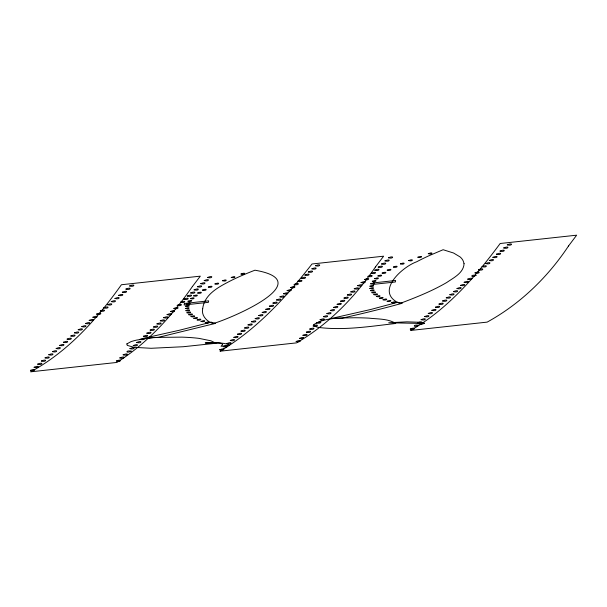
<?xml version="1.0" encoding="UTF-8"?>
<svg xmlns="http://www.w3.org/2000/svg" width="607" height="607" viewBox="0 0 607 607"><rect width="100%" height="100%" fill="white"/><g stroke="black" fill="none" stroke-linecap="round" stroke-linejoin="round"><path stroke-width="0.91" d="M464.059 263.65C463.657 273.013 453.467 277.809 446.722 282.513C431.896 291.14 415.894 297.498 399.869 303.515C373.95 292.392 401.781 267.11 416.668 261.784A353.964 58.424 -8 0 1 429.293 255.6L443.11 249.72L453.573 253.02L460.053 256.905A268.165 44.258 -8 0 1 463.475 261.769L464.059 263.65M202.685 308.697C201.114 315.701 206.934 321.566 213.118 323.637C231.426 318.235 318.994 281.231 254.94 270.206A307.931 50.821 -8 0 0 231.017 280.593C219.218 286.716 204.506 293.94 202.685 308.697M184.369 303.485L184.179 304.972L208.459 302.332L208.649 300.837L184.369 303.485M373.753 282.862L373.563 284.349L395.415 281.974L395.605 280.487L373.753 282.862M313.872 324.533L313.796 325.473A56.011 9.242 -8 0 0 319.13 327.507C344.662 330.572 370.437 326.323 395.802 323.463C387.949 318.561 377.964 319.168 369.064 318.144A135.065 22.292 -8 0 0 354.632 317.749C341.164 318.151 325.731 317.112 313.872 324.533M126.871 343.911L127.242 345.368L134.048 347.341L151.12 348.289L183.276 346.726L215.933 343.259L210.933 340.8L199.05 338.387A128.927 21.275 -8 0 0 181.85 337.135L153.897 337.424L136.636 340.087A18.893 3.118 -8 0 0 130.824 341.726L126.871 343.911M222.541 344.662L221.024 346.271L229.522 345.345L227.504 344.146L223.004 343.274A32.687 5.395 -8 0 0 216.775 343.016L205.196 342.963L218.641 342.841A23.445 3.87 -8 0 1 221.646 343.524L222.541 344.662M131.18 351.134C125.558 354.101 125.391 349.875 131.18 351.134M230.303 340.436C235.053 342.082 236.798 337.659 230.303 340.436M418.542 325.299C412.919 328.266 412.76 324.039 418.542 325.299M442.602 300.958C447.344 302.605 449.097 298.181 442.602 300.958M476.002 275.411C470.379 278.378 470.213 274.152 476.002 275.411M500.054 251.07C504.804 252.717 506.549 248.293 500.054 251.07M30.411 370.384C35.145 372.038 36.883 367.607 30.411 370.384M34.106 367.25C38.84 368.912 40.578 364.481 34.106 367.25M37.68 364.139C42.414 365.793 44.152 361.362 37.68 364.139M41.375 361.006C46.117 362.66 47.847 358.229 41.375 361.006M45.077 357.88C49.812 359.534 51.549 355.103 45.077 357.88M48.772 354.746C53.507 356.408 55.245 351.969 48.772 354.746M52.468 351.62C57.202 353.274 58.94 348.843 52.468 351.62M56.17 348.486C60.905 350.148 62.642 345.709 56.17 348.486M59.744 345.368C64.479 347.029 66.216 342.598 59.744 345.368M63.439 342.242C68.174 343.896 69.911 339.465 63.439 342.242M67.134 339.108C71.869 340.77 73.606 336.339 67.134 339.108M70.837 335.982C75.572 337.636 77.309 333.205 70.837 335.982M74.532 332.856C79.267 334.51 81.004 330.079 74.532 332.856M78.227 329.722C82.962 331.376 84.699 326.945 78.227 329.722M81.801 326.604C86.535 328.266 88.273 323.835 81.801 326.604M85.504 323.478C90.238 325.132 91.976 320.701 85.504 323.478M89.199 320.344C93.933 322.006 95.671 317.575 89.199 320.344M92.894 317.218C97.628 318.872 99.366 314.441 92.894 317.218M96.589 314.085C101.331 315.746 103.069 311.315 96.589 314.085M100.292 310.959C105.026 312.613 106.764 308.181 100.292 310.959M103.865 307.84C108.6 309.502 110.337 305.071 103.865 307.84M107.56 304.714C112.295 306.368 114.033 301.937 107.56 304.714M111.263 301.58C115.998 303.242 117.735 298.811 111.263 301.58M114.958 298.454C119.693 300.108 121.43 295.677 114.958 298.454M118.653 295.321C123.38 296.99 125.019 292.582 118.653 295.321M122.348 292.195C127.083 293.849 128.821 289.418 122.348 292.195M125.93 289.076C130.664 290.738 132.402 286.299 125.93 289.076M129.625 285.95C134.359 287.604 136.097 283.173 129.625 285.95M116.362 361.021C121.097 362.683 122.834 358.251 116.362 361.021M119.814 357.918C124.549 359.579 126.286 355.148 119.814 357.918M123.145 354.829C127.88 356.491 129.617 352.052 123.145 354.829M129.936 348.638C134.671 350.292 136.408 345.861 129.936 348.638M133.267 345.55C138.001 347.204 139.739 342.773 133.267 345.55M136.719 342.447C141.454 344.101 143.191 339.67 136.719 342.447M140.058 339.351C144.792 341.013 146.53 336.582 140.058 339.351M143.389 336.263C148.123 337.924 149.861 333.486 143.389 336.263M146.841 333.16C151.575 334.821 153.313 330.383 146.841 333.16M150.172 330.071C154.906 331.726 156.644 327.294 150.172 330.071M153.51 326.983C158.245 328.637 159.982 324.206 153.51 326.983M156.963 323.88C161.697 325.534 163.435 321.103 156.963 323.88M160.294 320.784C165.028 322.446 166.766 318.015 160.294 320.784M163.624 317.696C168.359 319.358 170.097 314.919 163.624 317.696M167.084 314.593C171.819 316.255 173.556 311.816 167.084 314.593M170.415 311.505C175.15 313.159 176.887 308.728 170.415 311.505M173.868 308.402C178.602 310.056 180.34 305.625 173.868 308.402M177.198 305.313C181.941 306.967 183.678 302.536 177.198 305.313M180.537 302.218C185.272 303.879 187.009 299.448 180.537 302.218M183.989 299.114C188.724 300.776 190.461 296.345 183.989 299.114M187.32 296.026C192.055 297.688 193.792 293.257 187.32 296.026M190.659 292.938C195.393 294.592 197.131 290.161 190.659 292.938M186.493 303.758C190.545 305.222 192.1 301.322 186.493 303.758M194.111 289.835C198.846 291.489 200.583 287.058 194.111 289.835M188.011 301.239C192.176 302.696 193.709 298.796 188.011 301.239M185.605 306.178C189.771 307.635 191.304 303.735 185.605 306.178M190.393 298.606C194.559 300.07 196.091 296.17 190.393 298.606M185.363 308.493C189.528 309.949 191.061 306.049 185.363 308.493M197.442 286.747C202.177 288.401 203.914 283.97 197.442 286.747M193.648 295.867C197.814 297.324 199.346 293.424 193.648 295.867M200.773 283.659C205.507 285.313 207.245 280.882 200.773 283.659M185.894 310.678C190.059 312.135 191.584 308.235 185.894 310.678M204.233 280.555C208.967 282.209 210.705 277.778 204.233 280.555M197.654 293.014C201.82 294.471 203.353 290.571 197.654 293.014M186.941 312.764C191.114 314.229 192.639 310.329 186.941 312.764M207.564 277.46C212.298 279.121 214.036 274.69 207.564 277.46M188.762 314.73C192.935 316.186 194.46 312.286 188.762 314.73M202.488 290.1C206.653 291.557 208.186 287.657 202.488 290.1M191.008 316.581C195.15 318.053 196.607 314.153 191.008 316.581M208.315 287.05C212.48 288.507 214.005 284.607 208.315 287.05M193.8 318.311C197.965 319.775 199.498 315.875 193.8 318.311M214.969 283.932C219.135 285.396 220.66 281.496 214.969 283.932M197.138 319.919C201.304 321.384 202.837 317.484 197.138 319.919M222.572 280.738C226.715 282.209 228.164 278.31 222.572 280.738M201.023 321.407C205.189 322.871 206.714 318.971 201.023 321.407M205.249 322.749C209.392 324.221 210.841 320.321 205.249 322.749M231.267 277.422C235.41 278.886 236.867 274.986 231.267 277.422M241.017 274.03C245.19 275.487 246.715 271.587 241.017 274.03M219.673 349.776C224.408 351.43 226.145 346.999 219.673 349.776M223.247 346.658C227.982 348.319 229.719 343.881 223.247 346.658M226.821 343.539C231.555 345.201 233.293 340.77 226.821 343.539M233.854 337.325C238.589 338.979 240.326 334.548 233.854 337.325M237.428 334.207C242.163 335.861 243.9 331.43 237.428 334.207M241.002 331.088C245.736 332.75 247.474 328.319 241.002 331.088M244.583 327.977C249.318 329.631 251.055 325.2 244.583 327.977M248.035 324.874C252.77 326.528 254.508 322.097 248.035 324.874M251.609 321.756C256.344 323.41 258.081 318.978 251.609 321.756M255.183 318.637C259.917 320.291 261.655 315.86 255.183 318.637M258.764 315.519C263.499 317.18 265.236 312.749 258.764 315.519M262.216 312.415C266.951 314.077 268.689 309.646 262.216 312.415M265.79 309.304C270.525 310.959 272.262 306.527 265.79 309.304M269.364 306.186C274.098 307.84 275.836 303.409 269.364 306.186M272.945 303.068C277.68 304.729 279.417 300.29 272.945 303.068M276.519 299.949C281.253 301.611 282.991 297.18 276.519 299.949M279.971 296.846C284.706 298.507 286.443 294.076 279.971 296.846M283.545 293.735C288.287 295.389 290.025 290.958 283.545 293.735M287.126 290.616C291.861 292.271 293.598 287.839 287.126 290.616M290.7 287.498C295.434 289.16 297.172 284.729 290.7 287.498M294.152 284.395C298.887 286.056 300.624 281.625 294.152 284.395M297.733 281.284C302.468 282.938 304.206 278.507 297.733 281.284M301.307 278.165C306.042 279.819 307.779 275.388 301.307 278.165M304.881 275.047C309.616 276.701 311.353 272.27 304.881 275.047M308.333 271.944C313.068 273.598 314.805 269.167 308.333 271.944M311.915 268.825C316.649 270.487 318.387 266.056 311.915 268.825M315.488 265.714C320.223 267.368 321.96 262.937 315.488 265.714M296.155 341.445C300.89 343.107 302.627 338.676 296.155 341.445M299.486 338.357C304.221 340.019 305.958 335.58 299.486 338.357M302.939 335.254C307.643 336.923 309.297 332.492 302.939 335.254M306.391 332.15C311.133 333.812 312.871 329.373 306.391 332.15M309.729 329.062C314.464 330.716 316.201 326.285 309.729 329.062M313.182 325.959C317.916 327.613 319.654 323.182 313.182 325.959M316.634 322.856C321.369 324.51 323.106 320.079 316.634 322.856M320.094 319.752C324.828 321.407 326.566 316.975 320.094 319.752M323.425 316.664C328.159 318.318 329.897 313.887 323.425 316.664M326.877 313.561C331.612 315.215 333.349 310.784 326.877 313.561M330.329 310.458C335.064 312.112 336.802 307.681 330.329 310.458M333.668 307.362C338.387 309.031 340.034 304.623 333.668 307.362M337.12 304.266C341.855 305.92 343.592 301.489 337.12 304.266M340.573 301.163C345.307 302.817 347.045 298.386 340.573 301.163M344.025 298.06C348.759 299.714 350.497 295.283 344.025 298.06M347.363 294.964C352.098 296.626 353.835 292.195 347.363 294.964M350.816 291.861C355.55 293.522 357.288 289.091 350.816 291.861M354.268 288.757C359.003 290.419 360.74 285.988 354.268 288.757M357.606 285.669C362.341 287.323 364.079 282.892 357.606 285.669M361.059 282.566C365.793 284.22 367.531 279.789 361.059 282.566M364.511 279.463C369.246 281.117 370.983 276.686 364.511 279.463M367.963 276.36C372.698 278.014 374.436 273.582 367.963 276.36M371.302 273.271C376.037 274.925 377.774 270.494 371.302 273.271M374.754 270.168C379.489 271.822 381.226 267.391 374.754 270.168M378.207 267.065C382.941 268.719 384.679 264.288 378.207 267.065M381.537 263.977C386.272 265.631 388.01 261.2 381.537 263.977M370.68 283.803C374.845 285.267 376.378 281.367 370.68 283.803M372.319 281.276C376.484 282.733 378.009 278.833 372.319 281.276M369.929 286.193C374.102 287.65 375.627 283.75 369.929 286.193M374.678 278.674C378.851 280.13 380.377 276.231 374.678 278.674M384.997 260.873C389.732 262.528 391.469 258.096 384.997 260.873M369.83 288.469C374.003 289.926 375.528 286.026 369.83 288.469M377.933 275.927C382.107 277.384 383.632 273.484 377.933 275.927M388.45 257.77C393.154 259.439 394.808 255.008 388.45 257.77M370.482 290.647C374.648 292.104 376.173 288.204 370.482 290.647M382.16 273.074C386.333 274.531 387.858 270.631 382.16 273.074M371.901 292.695C376.037 294.167 377.493 290.26 371.901 292.695M387.236 270.13C391.409 271.587 392.934 267.687 387.236 270.13M373.844 294.645C378.009 296.102 379.534 292.202 373.844 294.645M376.332 296.466C380.498 297.931 382.023 294.031 376.332 296.466M393.427 267.042C397.593 268.499 399.125 264.599 393.427 267.042M379.466 298.181C383.609 299.653 385.058 295.753 379.466 298.181M400.445 263.886C404.611 265.342 406.144 261.442 400.445 263.886M383.025 299.79C387.19 301.247 388.723 297.347 383.025 299.79M408.701 260.578C412.866 262.034 414.399 258.134 408.701 260.578M387.152 301.247C391.318 302.711 392.843 298.803 387.152 301.247M391.682 302.62C395.847 304.084 397.373 300.184 391.682 302.62M417.882 257.209C422.047 258.665 423.58 254.765 417.882 257.209M428.299 253.68C432.457 255.145 433.906 251.268 428.299 253.68M410.271 329.024C415.006 330.678 416.743 326.247 410.271 329.024M417.54 322.78C422.275 324.434 424.012 320.003 417.54 322.78M421.114 319.661C425.856 321.315 427.594 316.884 421.114 319.661M424.695 316.543C429.43 318.205 431.167 313.773 424.695 316.543M428.269 313.424C433.003 315.086 434.741 310.655 428.269 313.424M431.843 310.314C436.554 311.983 438.201 307.552 431.843 310.314M435.424 307.195C440.158 308.849 441.896 304.418 435.424 307.195M438.998 304.077C443.732 305.738 445.47 301.307 438.998 304.077M446.266 297.832C451.001 299.486 452.739 295.055 446.266 297.832M449.848 294.714C454.582 296.375 456.32 291.944 449.848 294.714M453.421 291.603C458.156 293.257 459.894 288.826 453.421 291.603M456.995 288.484C461.73 290.138 463.467 285.707 456.995 288.484M460.569 285.366C465.281 287.035 466.927 282.604 460.569 285.366M464.15 282.247C468.885 283.909 470.622 279.478 464.15 282.247M467.724 279.137C472.458 280.791 474.196 276.36 467.724 279.137M475 272.884C479.735 274.546 481.472 270.115 475 272.884M478.574 269.774C483.309 271.428 485.046 266.997 478.574 269.774M482.148 266.655C486.882 268.309 488.62 263.878 482.148 266.655M485.721 263.537C490.456 265.198 492.194 260.767 485.721 263.537M489.303 260.426C494.037 262.08 495.775 257.649 489.303 260.426M492.876 257.307C497.611 258.961 499.349 254.53 492.876 257.307M496.45 254.189C501.185 255.843 502.922 251.412 496.45 254.189M503.727 247.944C508.461 249.598 510.199 245.167 503.727 247.944M507.3 244.826C512.035 246.488 513.772 242.049 507.3 244.826M568.524 245.987C547.78 277.262 520.131 304.008 487.14 322.12L410.658 330.451C447.276 309.312 475.296 277.05 500.168 243.506L576.65 235.182L568.524 245.987M375.392 267.034C354.761 297.438 328.508 324.373 296.542 342.872L220.06 351.203C256.746 329.252 285.965 297.438 311.998 263.992L383.624 256.192L375.392 267.034M192.373 286.572C171.956 316.042 147.395 343.183 116.87 362.44L30.676 371.818C68.219 351.415 96.991 319.145 121.4 284.744L200.31 276.155L192.373 286.572M424.566 323.273L421.334 324.464L420.507 324.168A42.217 6.965 -8 0 0 415.985 323.319L388.708 322.772L406.986 321.839L419.467 322.256A44.425 7.33 -8 0 1 423.534 322.962L424.566 323.273M397.631 302.286L370.748 309.487L330.747 318.592L342.082 318.197L358.054 314.525A335.489 55.374 -8 0 0 395.218 305.184L402.297 303.25L397.631 302.286M211.077 322.18L179.179 330.299L143.176 338.387L158.359 337.363L215.546 323.372L211.077 322.18"/></g></svg>
